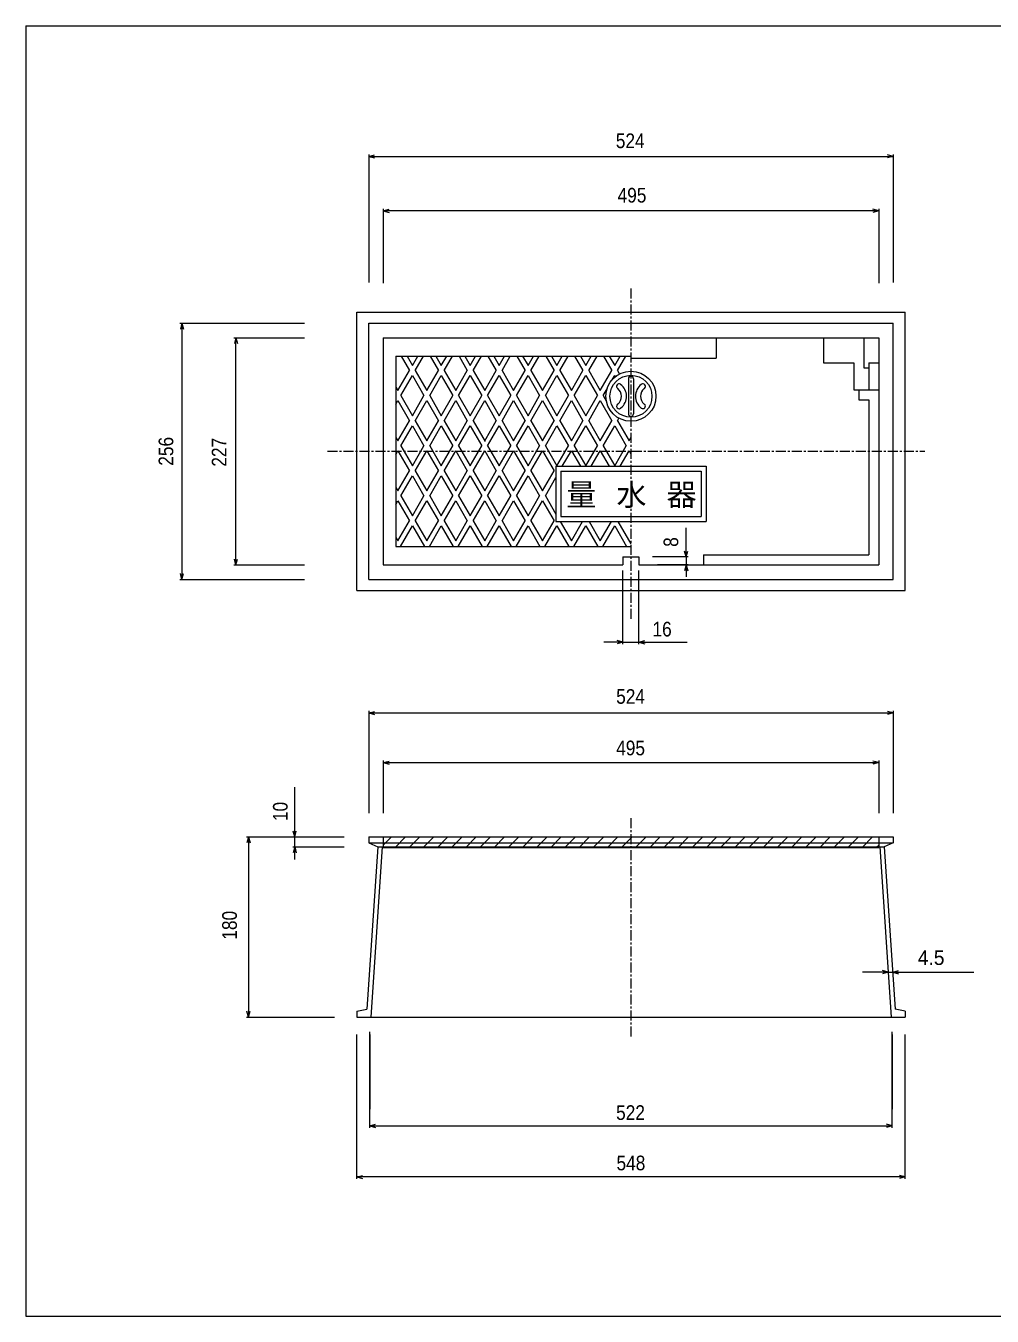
# Model space of a CAD drawing. Units: millimetres, scale not verified. Extents: x -887 to 957, y -494 to 826.
# Drawn here: x -887 to 78, y -464 to 826 of the extents above; entities that cross this region are included whole.
import ezdxf
from ezdxf.enums import TextEntityAlignment as Align

# ---------------------------------------------------------------- set-up
doc = ezdxf.new("R2010")
doc.units = ezdxf.units.MM
doc.header["$LTSCALE"] = 2
doc.linetypes.add('CHAIN1', pattern=[8, 5, -1, 1, -1])
doc.layers.add('0-0', color=7, linetype='Continuous', lineweight=20)
doc.styles.add('FGP丸ｺﾞｼｯｸ体Ca-U', font='')
doc.styles.add('ＭＳ Ｐゴシック', font='')
doc.styles.get('FGP丸ｺﾞｼｯｸ体Ca-U').set_extended_font_data('FGP丸ｺﾞｼｯｸ体Ca-U')
doc.styles.get('ＭＳ Ｐゴシック').set_extended_font_data('MS PGothic')

msp = doc.modelspace()

# ---------------------------------------------------------------- linework, layer by layer
at = {"layer": '0-0'}
for p, q in [((-887.261, 825.732), (-887.261, -463.694)), ((-544.675, 695.225), (-20.675, 695.225)), ((-35.175, 640.811), (-530.175, 640.811)), ((-556.675, 539.541), (-8.675, 539.541)), ((-556.675, 261.541), (-556.675, 539.541)), ((-731.228, 528.541), (-732.781, 522.746)), ((-731.228, 528.541), (-731.228, 272.541)), ((-731.228, 528.541), (-729.675, 522.746)), ((-544.675, 272.541), (-544.675, 528.541)), ((-544.675, 528.541), (-20.675, 528.541)), ((-20.675, 272.541), (-20.675, 528.541)), ((-677.367, 514.041), (-678.919, 508.246)), ((-677.367, 287.041), (-677.367, 514.041)), ((-677.367, 514.041), (-675.814, 508.246)), ((-530.175, 514.041), (-530.175, 287.041)), ((-530.175, 514.041), (-35.175, 514.041)), ((-197.675, 514.041), (-197.675, 493.541)), ((-90.175, 514.041), (-90.175, 489.041)), ((-35.175, 514.041), (-35.175, 287.041)), ((-517.675, 495.541), (-517.675, 305.541)), ((-517.675, 495.541), (-282.675, 495.541)), ((-512.2, 495.541), (-503.892, 481.152)), ((-498.118, 481.152), (-489.81, 495.541)), ((-483.332, 495.541), (-475.024, 481.152)), ((-477.559, 495.541), (-472.138, 486.152)), ((-472.138, 486.152), (-466.716, 495.541)), ((-469.251, 481.152), (-460.943, 495.541)), ((-454.465, 495.541), (-446.157, 481.152)), ((-448.691, 495.541), (-443.27, 486.152)), ((-443.27, 486.152), (-437.849, 495.541)), ((-440.383, 481.152), (-432.075, 495.541)), ((-425.597, 495.541), (-417.289, 481.152)), ((-411.516, 481.152), (-403.208, 495.541)), ((-396.73, 495.541), (-388.422, 481.152)), ((-382.648, 481.152), (-374.34, 495.541)), ((-367.862, 495.541), (-359.554, 481.152)), ((-362.089, 495.541), (-356.667, 486.152)), ((-356.667, 486.152), (-351.246, 495.541)), ((-353.781, 481.152), (-345.473, 495.541)), ((-338.995, 495.541), (-330.687, 481.152)), ((-333.221, 495.541), (-327.8, 486.152)), ((-327.8, 486.152), (-322.379, 495.541)), ((-324.913, 481.152), (-316.605, 495.541)), ((-310.127, 495.541), (-301.819, 481.152)), ((-304.354, 495.541), (-298.932, 486.152)), ((-298.932, 486.152), (-293.511, 495.541)), ((-296.046, 481.152), (-287.738, 495.541)), ((-282.675, 493.541), (-197.675, 493.541)), ((-515.439, 461.152), (-503.892, 481.152)), ((-498.118, 481.152), (-486.571, 461.152)), ((-486.571, 461.152), (-475.024, 481.152)), ((-440.383, 481.152), (-428.836, 461.152)), ((-428.836, 461.152), (-417.289, 481.152)), ((-411.516, 481.152), (-399.969, 461.152)), ((-399.969, 461.152), (-388.422, 481.152)), ((-382.648, 481.152), (-371.101, 461.152)), ((-371.101, 461.152), (-359.554, 481.152)), ((-353.781, 481.152), (-342.234, 461.152)), ((-342.234, 461.152), (-330.687, 481.152)), ((-324.913, 481.152), (-313.366, 461.152)), ((-313.366, 461.152), (-301.819, 481.152)), ((-296.046, 481.152), (-294.098, 477.779)), ((-90.175, 489.041), (-60.175, 489.041)), ((-90.175, 489.041), (-60.175, 489.041)), ((-60.175, 489.041), (-60.175, 462.041)), ((-45.175, 489.041), (-45.175, 462.041)), ((-45.175, 489.041), (-35.175, 489.041)), ((-517.675, 465.025), (-515.439, 461.152)), ((-512.552, 456.152), (-501.005, 476.152)), ((-501.005, 476.152), (-489.458, 456.152)), ((-454.817, 456.152), (-443.27, 476.152)), ((-443.27, 476.152), (-431.723, 456.152)), ((-425.95, 456.152), (-414.402, 476.152)), ((-414.402, 476.152), (-402.855, 456.152)), ((-397.082, 456.152), (-385.535, 476.152)), ((-385.535, 476.152), (-373.988, 456.152)), ((-368.214, 456.152), (-356.667, 476.152)), ((-356.667, 476.152), (-345.12, 456.152)), ((-339.347, 456.152), (-327.8, 476.152)), ((-327.8, 476.152), (-316.253, 456.152)), ((-301.036, 472.508), (-298.932, 476.152)), ((-298.932, 476.152), (-298.3, 475.057)), ((-293.165, 467.536), (-293.055, 467.45)), ((-285.175, 473.041), (-285.175, 438.041)), ((-280.175, 473.041), (-280.175, 438.041)), ((-272.435, 467.342), (-272.197, 467.523)), ((-512.552, 456.152), (-501.005, 436.152)), ((-501.005, 436.152), (-489.458, 456.152)), ((-483.685, 456.152), (-472.138, 436.152)), ((-472.138, 436.152), (-460.591, 456.152)), ((-454.817, 456.152), (-443.27, 436.152)), ((-443.27, 436.152), (-431.723, 456.152)), ((-425.95, 456.152), (-414.402, 436.152)), ((-414.402, 436.152), (-402.855, 456.152)), ((-397.082, 456.152), (-385.535, 436.152)), ((-385.535, 436.152), (-373.988, 456.152)), ((-368.214, 456.152), (-356.667, 436.152)), ((-356.667, 436.152), (-345.12, 456.152)), ((-339.347, 456.152), (-327.8, 436.152)), ((-327.8, 436.152), (-316.253, 456.152)), ((-310.479, 456.152), (-306.549, 462.959)), ((-310.479, 456.152), (-307.13, 450.351)), ((-296.115, 463.5), (-295.915, 463.339)), ((-269.482, 463.302), (-269.272, 463.468)), ((-60.175, 462.041), (-35.175, 462.041)), ((-45.175, 452.041), (-45.175, 297.041)), ((-517.675, 447.278), (-515.439, 451.152)), ((-515.439, 451.152), (-503.892, 431.152)), ((-498.118, 431.152), (-486.571, 451.152)), ((-486.571, 451.152), (-475.024, 431.152)), ((-469.251, 431.152), (-457.704, 451.152)), ((-457.704, 451.152), (-446.157, 431.152)), ((-440.383, 431.152), (-428.836, 451.152)), ((-428.836, 451.152), (-417.289, 431.152)), ((-411.516, 431.152), (-399.969, 451.152)), ((-399.969, 451.152), (-388.422, 431.152)), ((-382.648, 431.152), (-371.101, 451.152)), ((-371.101, 451.152), (-359.554, 431.152)), ((-353.781, 431.152), (-342.234, 451.152)), ((-342.234, 451.152), (-330.687, 431.152)), ((-324.913, 431.152), (-313.366, 451.152)), ((-313.366, 451.152), (-301.819, 431.152)), ((-295.856, 447.791), (-296.104, 447.594)), ((-292.665, 443.941), (-293.043, 443.641)), ((-272.448, 443.751), (-272.255, 443.617)), ((-269.438, 447.745), (-269.204, 447.574)), ((-515.439, 411.152), (-503.892, 431.152)), ((-512.552, 406.152), (-501.005, 426.152)), ((-501.005, 426.152), (-489.458, 406.152)), ((-498.118, 431.152), (-486.571, 411.152)), ((-486.571, 411.152), (-475.024, 431.152)), ((-483.685, 406.152), (-472.138, 426.152)), ((-472.138, 426.152), (-460.591, 406.152)), ((-469.251, 431.152), (-457.704, 411.152)), ((-457.704, 411.152), (-446.157, 431.152)), ((-454.817, 406.152), (-443.27, 426.152)), ((-443.27, 426.152), (-431.723, 406.152)), ((-440.383, 431.152), (-428.286, 410.2)), ((-428.836, 411.152), (-417.289, 431.152)), ((-425.95, 406.152), (-414.402, 426.152)), ((-414.402, 426.152), (-402.855, 406.152)), ((-411.516, 431.152), (-399.969, 411.152)), ((-399.969, 411.152), (-388.422, 431.152)), ((-397.082, 406.152), (-385.535, 426.152)), ((-385.535, 426.152), (-373.988, 406.152)), ((-382.648, 431.152), (-371.101, 411.152)), ((-371.101, 411.152), (-359.554, 431.152)), ((-368.214, 406.152), (-356.667, 426.152)), ((-356.667, 426.152), (-345.12, 406.152)), ((-353.781, 431.152), (-342.234, 411.152)), ((-342.234, 411.152), (-330.687, 431.152)), ((-339.347, 406.152), (-327.8, 426.152)), ((-327.8, 426.152), (-316.253, 406.152)), ((-324.913, 431.152), (-313.366, 411.152)), ((-313.366, 411.152), (-301.819, 431.152)), ((-310.479, 406.152), (-298.932, 426.152)), ((-298.932, 426.152), (-287.385, 406.152)), ((-296.046, 431.152), (-294.638, 433.59)), ((-517.675, 415.025), (-515.439, 411.152)), ((-517.675, 397.278), (-515.439, 401.152)), ((-515.439, 401.152), (-503.892, 381.152)), ((-512.552, 406.152), (-501.005, 386.152)), ((-501.005, 386.152), (-489.458, 406.152)), ((-498.118, 381.152), (-486.571, 401.152)), ((-486.571, 401.152), (-475.024, 381.152)), ((-483.685, 406.152), (-472.138, 386.152)), ((-472.138, 386.152), (-460.591, 406.152)), ((-469.251, 381.152), (-457.704, 401.152)), ((-457.704, 401.152), (-446.157, 381.152)), ((-454.817, 406.152), (-443.27, 386.152)), ((-443.27, 386.152), (-431.723, 406.152)), ((-440.383, 381.152), (-428.836, 401.152)), ((-428.836, 401.152), (-417.289, 381.152)), ((-425.95, 406.152), (-414.402, 386.152)), ((-414.402, 386.152), (-402.855, 406.152)), ((-411.516, 381.152), (-399.969, 401.152)), ((-399.969, 401.152), (-388.422, 381.152)), ((-397.082, 406.152), (-385.535, 386.152)), ((-385.535, 386.152), (-373.988, 406.152)), ((-382.648, 381.152), (-371.101, 401.152)), ((-371.101, 401.152), (-359.554, 381.152)), ((-368.214, 406.152), (-356.667, 386.152)), ((-356.667, 386.152), (-345.12, 406.152)), ((-351.246, 385.541), (-342.234, 401.152)), ((-342.234, 401.152), (-333.221, 385.541)), ((-339.347, 406.152), (-327.8, 386.152)), ((-327.8, 386.152), (-316.253, 406.152)), ((-322.379, 385.541), (-313.366, 401.152)), ((-313.366, 401.152), (-304.354, 385.541)), ((-310.479, 406.152), (-298.932, 386.152)), ((-298.932, 386.152), (-287.385, 406.152)), ((-293.511, 385.541), (-284.499, 401.152)), ((-284.499, 401.152), (-282.675, 397.993)), ((-414.402, 386.152), (-413.498, 387.718)), ((-512.552, 356.152), (-501.005, 376.152)), ((-501.005, 376.152), (-489.458, 356.152)), ((-498.118, 381.152), (-486.571, 361.152)), ((-486.571, 361.152), (-475.024, 381.152)), ((-483.685, 356.152), (-472.138, 376.152)), ((-472.138, 376.152), (-460.591, 356.152)), ((-469.251, 381.152), (-457.704, 361.152)), ((-457.704, 361.152), (-446.157, 381.152)), ((-454.817, 356.152), (-443.27, 376.152)), ((-443.27, 376.152), (-431.723, 356.152)), ((-440.383, 381.152), (-428.836, 361.152)), ((-428.836, 361.152), (-417.289, 381.152)), ((-425.95, 356.152), (-414.402, 376.152)), ((-414.402, 376.152), (-402.855, 356.152)), ((-397.082, 356.152), (-385.535, 376.152)), ((-385.535, 376.152), (-373.988, 356.152)), ((-382.648, 381.152), (-371.101, 361.152)), ((-371.101, 361.152), (-359.554, 381.152)), ((-368.214, 356.152), (-357.675, 374.406)), ((-357.675, 385.541), (-207.675, 385.541)), ((-357.675, 385.541), (-357.675, 330.541)), ((-352.675, 380.541), (-352.675, 335.541)), ((-352.675, 380.541), (-212.675, 380.541)), ((-212.675, 380.541), (-212.675, 335.541)), ((-207.675, 385.541), (-207.675, 330.541)), ((-517.675, 347.278), (-515.439, 351.152)), ((-515.439, 351.152), (-503.892, 331.152)), ((-512.552, 356.152), (-501.005, 336.152)), ((-501.005, 336.152), (-489.458, 356.152)), ((-498.118, 331.152), (-486.571, 351.152)), ((-486.571, 351.152), (-475.024, 331.152)), ((-483.685, 356.152), (-472.138, 336.152)), ((-472.138, 336.152), (-460.591, 356.152)), ((-469.251, 331.152), (-457.704, 351.152)), ((-457.704, 351.152), (-446.157, 331.152)), ((-454.817, 356.152), (-443.27, 336.152)), ((-443.27, 336.152), (-431.723, 356.152)), ((-440.383, 331.152), (-428.836, 351.152)), ((-428.836, 351.152), (-417.289, 331.152)), ((-425.95, 356.152), (-414.402, 336.152)), ((-414.402, 336.152), (-402.855, 356.152)), ((-411.516, 331.152), (-399.969, 351.152)), ((-399.969, 351.152), (-388.422, 331.152)), ((-397.082, 356.152), (-385.535, 336.152)), ((-385.535, 336.152), (-373.988, 356.152)), ((-382.648, 331.152), (-371.101, 351.152)), ((-371.101, 351.152), (-359.554, 331.152)), ((-368.214, 356.152), (-357.675, 337.897)), ((-352.675, 335.541), (-212.675, 335.541)), ((-515.439, 311.152), (-503.892, 331.152)), ((-498.118, 331.152), (-486.571, 311.152)), ((-486.571, 311.152), (-475.024, 331.152)), ((-484.037, 305.541), (-472.138, 326.152)), ((-472.138, 326.152), (-460.238, 305.541)), ((-469.251, 331.152), (-457.704, 311.152)), ((-457.704, 311.152), (-446.157, 331.152)), ((-455.169, 305.541), (-443.27, 326.152)), ((-443.27, 326.152), (-431.371, 305.541)), ((-440.383, 331.152), (-428.836, 311.152)), ((-428.836, 311.152), (-417.289, 331.152)), ((-426.302, 305.541), (-414.402, 326.152)), ((-414.402, 326.152), (-402.503, 305.541)), ((-411.516, 331.152), (-399.969, 311.152)), ((-399.969, 311.152), (-388.422, 331.152)), ((-397.434, 305.541), (-385.535, 326.152)), ((-385.535, 326.152), (-373.636, 305.541)), ((-382.648, 331.152), (-371.101, 311.152)), ((-371.101, 311.152), (-359.554, 331.152)), ((-368.567, 305.541), (-356.667, 326.152)), ((-357.675, 330.541), (-207.675, 330.541)), ((-356.667, 326.152), (-344.768, 305.541)), ((-353.428, 330.541), (-342.234, 311.152)), ((-342.234, 311.152), (-331.039, 330.541)), ((-339.699, 305.541), (-327.8, 326.152)), ((-327.8, 326.152), (-315.901, 305.541)), ((-295.693, 330.541), (-282.675, 307.993)), ((-227.507, 295.041), (-227.507, 324.06)), ((-517.675, 315.025), (-515.439, 311.152)), ((-517.675, 305.541), (-282.675, 305.541)), ((-210.175, 297.041), (-210.175, 287.041)), ((-210.175, 297.041), (-45.175, 297.041)), ((-677.367, 287.041), (-678.919, 292.837)), ((-677.367, 287.041), (-675.814, 292.837)), ((-530.175, 287.041), (-290.675, 287.041)), ((-290.675, 295.041), (-290.675, 287.041)), ((-290.675, 295.041), (-274.675, 295.041)), ((-274.675, 295.041), (-274.675, 287.041)), ((-274.675, 287.041), (-35.175, 287.041)), ((-227.507, 295.041), (-227.507, 287.041)), ((-227.507, 287.041), (-227.507, 274.952)), ((-731.228, 272.541), (-732.781, 278.337)), ((-731.228, 272.541), (-729.675, 278.337)), ((-544.675, 272.541), (-20.675, 272.541)), ((-290.675, 209.833), (-309.627, 209.833)), ((-290.675, 209.833), (-296.471, 211.386)), ((-290.675, 209.833), (-296.471, 208.28)), ((-290.675, 209.833), (-226.628, 209.833)), ((-274.675, 209.833), (-268.88, 211.386)), ((-274.675, 209.833), (-268.88, 208.28)), ((-544.675, 139.105), (-20.675, 139.105)), ((-530.175, 89.517), (-35.175, 89.517)), ((-618.558, -7.27), (-618.558, 64.949)), ((-664.773, 15.159), (-666.326, 9.364)), ((-664.773, 15.159), (-663.22, 9.364)), ((-664.773, 15.159), (-664.773, -164.841)), ((-544.675, 15.159), (-544.675, 9.159)), ((-544.675, 15.159), (-522.042, 15.159)), ((-530.175, 15.159), (-530.175, 4.659)), ((-530.175, 7.026), (-522.042, 15.159)), ((-522.042, 15.159), (-20.675, 15.159)), ((-518.4, 4.659), (-507.9, 15.159)), ((-504.258, 4.659), (-493.758, 15.159)), ((-490.116, 4.659), (-479.616, 15.159)), ((-475.974, 4.659), (-465.474, 15.159)), ((-471.474, 9.159), (-465.474, 15.159)), ((-461.832, 4.659), (-451.332, 15.159)), ((-447.689, 4.659), (-437.189, 15.159)), ((-433.547, 4.659), (-423.047, 15.159)), ((-419.405, 4.659), (-408.905, 15.159)), ((-405.263, 4.659), (-394.763, 15.159)), ((-391.121, 4.659), (-380.621, 15.159)), ((-376.979, 4.659), (-366.479, 15.159)), ((-362.837, 4.659), (-352.337, 15.159)), ((-348.694, 4.659), (-338.194, 15.159)), ((-334.552, 4.659), (-324.052, 15.159)), ((-320.41, 4.659), (-309.91, 15.159)), ((-306.268, 4.659), (-295.768, 15.159)), ((-292.126, 4.659), (-281.626, 15.159)), ((-277.984, 4.659), (-267.484, 15.159)), ((-263.842, 4.659), (-253.342, 15.159)), ((-249.7, 4.659), (-239.2, 15.159)), ((-235.557, 4.659), (-225.057, 15.159)), ((-221.415, 4.659), (-210.915, 15.159)), ((-207.273, 4.659), (-196.773, 15.159)), ((-193.131, 4.659), (-182.631, 15.159)), ((-178.989, 4.659), (-168.489, 15.159)), ((-164.847, 4.659), (-154.347, 15.159)), ((-150.705, 4.659), (-140.205, 15.159)), ((-136.562, 4.659), (-126.062, 15.159)), ((-122.42, 4.659), (-111.92, 15.159)), ((-108.278, 4.659), (-97.778, 15.159)), ((-94.136, 4.659), (-83.636, 15.159)), ((-79.994, 4.659), (-69.494, 15.159)), ((-65.852, 4.659), (-55.352, 15.159)), ((-51.71, 4.659), (-41.21, 15.159)), ((-35.175, 15.159), (-35.175, 4.659)), ((-20.675, 15.159), (-20.675, 9.159)), ((-535.675, 5.159), (-546.675, -156.841)), ((-544.675, 9.159), (-535.675, 5.159)), ((-531.165, 5.159), (-542.708, -164.841)), ((-535.675, 5.159), (-29.675, 5.159)), ((-530.175, 4.659), (-35.175, 4.659)), ((-37.567, 4.659), (-35.175, 7.052)), ((-34.186, 5.159), (-22.642, -164.841)), ((-29.675, 5.159), (-18.675, -156.841)), ((-25.695, -119.881), (-51.469, -119.881)), ((-25.695, -119.881), (-31.491, -118.329)), ((-25.695, -119.881), (-31.491, -121.434)), ((-25.695, -119.881), (-21.185, -119.881)), ((-21.185, -119.881), (-15.389, -118.329)), ((-21.185, -119.881), (59.764, -119.881)), ((-21.185, -119.881), (-15.389, -121.434)), ((-664.773, -164.841), (-666.326, -159.045)), ((-664.773, -164.841), (-663.22, -159.045)), ((-556.675, -158.841), (-546.675, -156.841)), ((-556.675, -158.841), (-556.675, -164.841)), ((-556.675, -164.841), (-8.675, -164.841)), ((-8.675, -158.841), (-18.675, -156.841)), ((-8.675, -158.841), (-8.675, -164.841)), ((-543.675, -182.106), (-543.675, -256.815)), ((-21.675, -182.106), (-21.675, -256.815)), ((-543.675, -273.51), (-21.675, -273.51)), ((-8.675, -324.575), (-556.675, -324.575)), ((-887.261, -463.694), (956.815, -463.694))]:
    msp.add_line(p, q, dxfattribs=at)
at = {"layer": '0-0', "color": 2, "lineweight": 15}
for p, q in [((-544.675, 697.225), (-544.675, 569.254)), ((-544.675, 695.225), (-538.88, 696.778)), ((-20.675, 695.225), (-26.471, 696.778)), ((-20.675, 697.225), (-20.675, 569.254)), ((-544.675, 695.225), (-538.88, 693.672)), ((-20.675, 695.225), (-26.471, 693.672)), ((-530.175, 642.811), (-530.175, 568.508)), ((-530.175, 640.811), (-524.38, 642.364)), ((-530.175, 640.811), (-524.38, 639.258)), ((-35.175, 640.811), (-40.971, 642.364)), ((-35.175, 640.811), (-40.971, 639.258)), ((-35.175, 642.811), (-35.175, 568.508)), ((-733.228, 528.541), (-608.699, 528.541)), ((-679.367, 514.041), (-608.699, 514.041)), ((-227.507, 295.041), (-229.06, 300.837)), ((-227.507, 295.041), (-225.954, 300.837)), ((-679.367, 287.041), (-608.699, 287.041)), ((-225.507, 295.041), (-261.316, 295.041)), ((-225.507, 287.041), (-256.222, 287.041)), ((-227.507, 287.041), (-229.06, 281.246)), ((-227.507, 287.041), (-225.954, 281.246)), ((-733.228, 272.541), (-608.699, 272.541)), ((-290.675, 207.833), (-290.675, 281.485)), ((-274.675, 207.833), (-274.675, 281.485)), ((-290.675, 209.833), (-284.675, 209.833)), ((-544.675, 141.105), (-544.675, 38.865)), ((-544.675, 139.105), (-538.88, 140.658)), ((-544.675, 139.105), (-538.88, 137.552)), ((-20.675, 139.105), (-26.471, 140.658)), ((-20.675, 139.105), (-26.471, 137.552)), ((-20.675, 141.105), (-20.675, 38.865)), ((-530.175, 91.517), (-530.175, 38.865)), ((-530.175, 89.517), (-524.38, 91.07)), ((-35.175, 89.517), (-40.971, 91.07)), ((-35.175, 91.517), (-35.175, 38.865)), ((-530.175, 89.517), (-524.38, 87.964)), ((-35.175, 89.517), (-40.971, 87.964)), ((-666.773, 15.159), (-606.632, 15.159)), ((-620.558, 15.159), (-569.362, 15.159)), ((-618.558, 15.159), (-620.111, 20.955)), ((-618.558, 15.159), (-617.005, 20.955)), ((-620.558, 5.159), (-569.362, 5.159)), ((-618.558, 5.159), (-620.111, -0.636)), ((-618.558, 5.159), (-617.005, -0.636)), ((-666.773, -164.841), (-578.715, -164.841)), ((-543.675, -275.51), (-543.675, -179.638)), ((-21.675, -275.51), (-21.675, -179.638)), ((-556.675, -326.575), (-556.675, -182.106)), ((-8.675, -326.575), (-8.675, -182.106)), ((-543.675, -273.51), (-537.88, -271.957)), ((-543.675, -273.51), (-537.88, -275.063)), ((-21.675, -273.51), (-27.471, -271.957)), ((-21.675, -273.51), (-27.471, -275.063)), ((-556.675, -324.575), (-550.88, -323.022)), ((-556.675, -324.575), (-550.88, -326.128)), ((-8.675, -324.575), (-14.471, -323.022)), ((-8.675, -324.575), (-14.471, -326.128))]:
    msp.add_line(p, q, dxfattribs=at)
at = {"layer": '0-0', "linetype": 'CHAIN1'}
for p, q in [((-282.675, 563.169), (-282.675, 232.415)), ((-585.942, 400.541), (10.856, 400.541)), ((-282.675, 33.885), (-282.675, -184.063))]:
    msp.add_line(p, q, dxfattribs=at)
at = {"layer": '0-0'}
for points in [[(-887.261, 825.732), (956.815, 825.732), (956.815, -463.694)], [(-556.675, 261.541), (-8.675, 261.541), (-8.675, 539.541)], [(-50.175, 514.041), (-50.175, 484.041), (-45.175, 484.041)], [(-506.426, 495.541), (-501.005, 486.152), (-495.584, 495.541)], [(-419.824, 495.541), (-414.402, 486.152), (-408.981, 495.541)], [(-390.956, 495.541), (-385.535, 486.152), (-380.114, 495.541)], [(-469.251, 481.152), (-457.704, 461.152), (-446.157, 481.152)], [(-483.685, 456.152), (-472.138, 476.152), (-460.591, 456.152)], [(-55.175, 462.041), (-55.175, 452.041), (-45.175, 452.041)], [(-296.046, 431.152), (-284.499, 411.152), (-282.675, 414.31)], [(-517.675, 365.025), (-515.439, 361.152), (-503.892, 381.152)], [(-411.516, 381.152), (-399.969, 361.152), (-388.422, 381.152)], [(-512.904, 305.541), (-501.005, 326.152), (-489.106, 305.541)], [(-324.561, 330.541), (-313.366, 311.152), (-302.172, 330.541)], [(-310.832, 305.541), (-298.932, 326.152), (-287.033, 305.541)], [(-544.675, 9.159), (-20.675, 9.159), (-29.675, 5.159)]]:
    msp.add_lwpolyline(points, dxfattribs=at)
for radius in [25, 21]:
    msp.add_circle((-282.675, 455.541), radius, dxfattribs=at)
for centre, radius, start, end in [((-294.599, 465.488), 2.5, 54.99794, 232.67946), ((-302.175, 455.541), 15, 309.3461, 52.55249), ((-282.675, 473.041), 2.5, 0, 180), ((-263.175, 455.541), 15, 128.1221, 231.81708), ((-270.756, 465.48), 2.5, 306.40483, 125.20155), ((-302.175, 455.541), 10, 309.18855, 51.24307), ((-263.175, 455.541), 10, 129.09966, 231.22417), ((-294.578, 445.614), 2.5, 127.61224, 307.90098), ((-270.795, 445.646), 2.5, 234.26838, 50.4771), ((-282.675, 438.041), 2.5, 180, 0)]:
    msp.add_arc(centre, radius, start, end, dxfattribs=at)

# ---------------------------------------------------------------- texts
at = {"layer": '0-0', "style": 'ＭＳ Ｐゴシック', "width": 0.9}
for s, p in [('524', (-297.834, 699.108)), ('495', (-296.051, 644.713)), ('16', (-261.172, 211.135)), ('524', (-297.455, 143.832)), ('495', (-297.455, 92.372)), ('522', (-297.546, -271.979)), ('548', (-297.137, -322.312))]:
    msp.add_text(s, height=14.66, dxfattribs=at).set_placement(p, align=Align.BOTTOM_LEFT)
for s, p in [('256', (-735.515, 386.149)), ('227', (-682.426, 385.172)), ('8', (-231.043, 305.081)), ('10', (-621.277, 31.028)), ('180', (-672.006, -87.457))]:
    msp.add_text(s, height=14.66, rotation=90, dxfattribs=at).set_placement(p, align=Align.BOTTOM_LEFT)
at = {"layer": '0-0', "style": 'ＭＳ Ｐゴシック'}
msp.add_text('4.5', height=14.66, dxfattribs=at).set_placement((3.896, -117.113), align=Align.BOTTOM_LEFT)
at = {"layer": '0-0', "insert": (-347.266, 343.779), "char_height": 21.99, "attachment_point": 7, "style": 'FGP丸ｺﾞｼｯｸ体Ca-U'}
msp.add_mtext('\\T1.67;量水器', dxfattribs=at)

doc.saveas('drawing.dxf')
